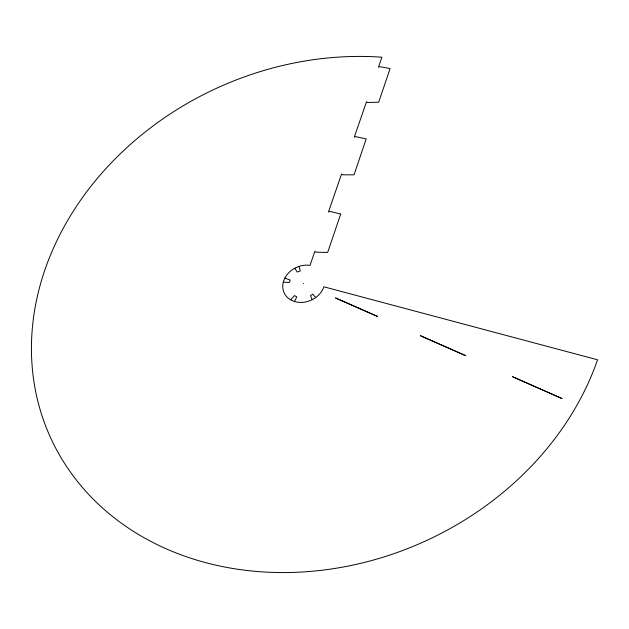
<?xml version="1.0" encoding="UTF-8"?>
<svg xmlns="http://www.w3.org/2000/svg" width="629" height="629" viewBox="0 0 629 629"><rect width="100%" height="100%" fill="white"/><g stroke="black" fill="none" stroke-linecap="round" stroke-linejoin="round"><path stroke-width="0.94" d="M294.451 301.48L296.809 296.935L294.521 295.614L290.629 299.813M283.317 282.083L289.254 282.531L290.252 280.117L284.851 278.097M315.703 297.541L312.825 294.199L310.467 295.622L312.204 299.671M294.789 268.213L297.195 272.074L300.324 270.871L298.948 266.413M303.359 283.632A1.793 1.486 -24.6 0 1 303.721 283.616M340.69 214.072L327.654 252.457L315.805 252.166L314.901 251.23L310.018 265.359A21.653 17.966 -24.5 0 0 283.695 280.801A21.653 17.966 -24.5 0 0 297.541 302.187A21.653 17.966 -24.5 0 0 323.911 286.808L597.55 359.804A297.47 249.32 -24.3 0 1 242.369 569.898A297.47 249.32 -24.3 0 1 39.965 285.896A297.47 249.32 -24.3 0 1 381.897 57.208L378.438 67.224L379.767 66.658L390.114 68.577L378.674 102.26L367.415 102.464L366.534 101.694L354.269 137.208L355.637 136.627L366.22 138.915L354.025 174.831L342.475 174.807L341.586 173.958L328.456 211.973L329.871 211.375L340.69 214.072M561.933 398.503L512.635 376.763L561.933 398.503M465.719 355.692L420.502 335.76L465.719 355.692M377.274 316.34L335.666 298.004L377.274 316.34"/></g></svg>
